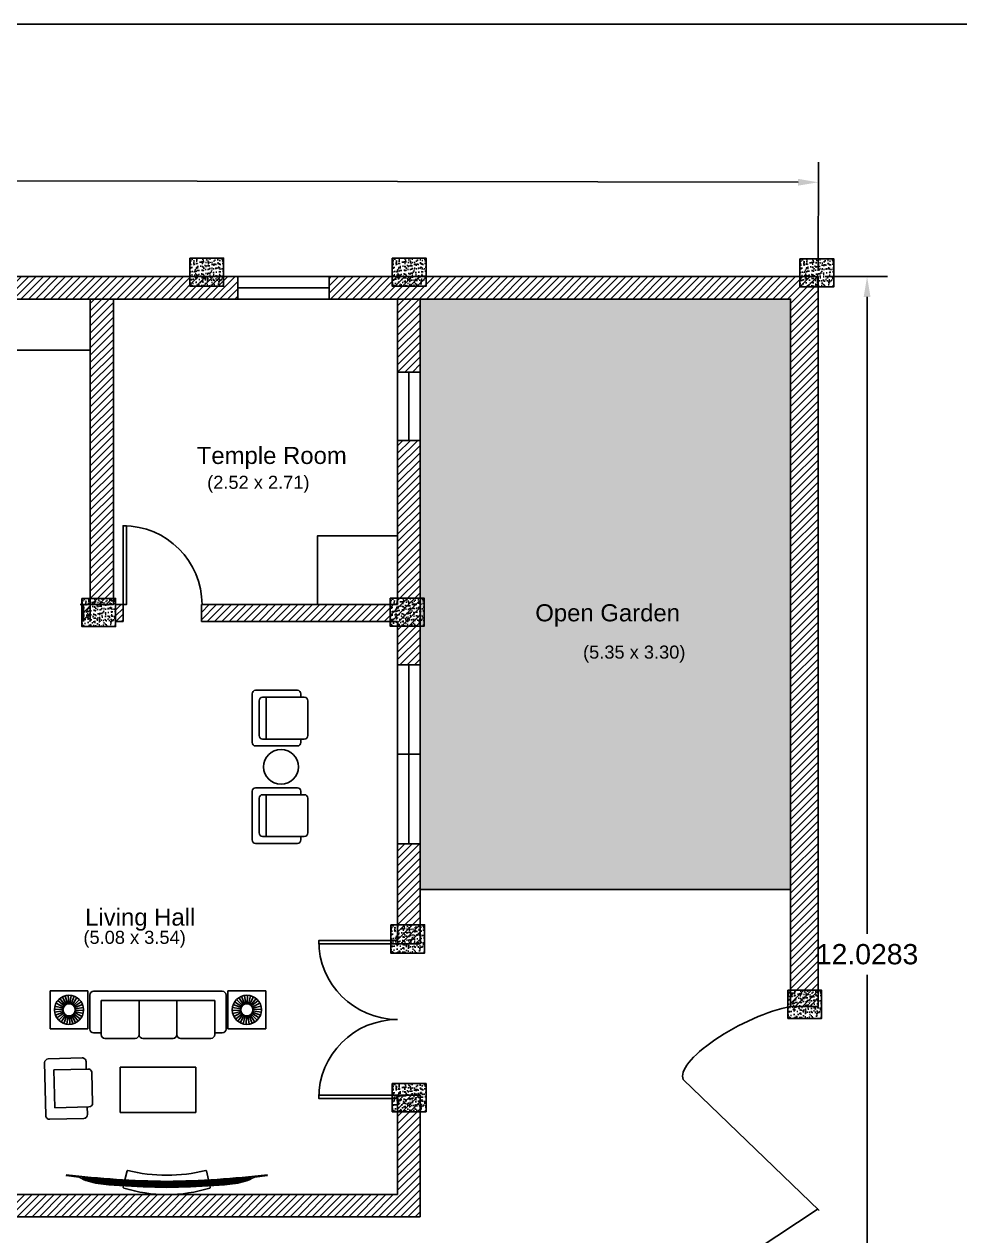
# Model space of a CAD drawing. Header units: inches. Extents: x 36.2 to 74.1, y 18.2 to 51.9.
# Drawn here: x 50.15 to 58.45, y 41.15 to 51.9 of the extents above; entities that cross this region are included whole.
import ezdxf

# ---------------------------------------------------------------- set-up
doc = ezdxf.new("R2010")
doc.units = ezdxf.units.IN
doc.header["$MEASUREMENT"] = 0
doc.layers.add('Doors', color=12, linetype='Continuous')
doc.layers.add('Windows', color=170, linetype='Continuous')
doc.styles.get("Standard").update_dxf_attribs({"font": 'arial.ttf'})
doc.dimstyles.get("Standard").update_dxf_attribs({"dimtxt": 0.18, "dimasz": 0.18, "dimexe": 0.18, "dimexo": 0.0625, "dimgap": 0.09, "dimtad": 0, "dimtih": 1, "dimtoh": 1, "dimdec": 4, "dimzin": 0, "dimdsep": 46, "dimtxsty": 'Standard', "dimcen": 0.09, "dimadec": 0, "dimazin": 0, "dimtfac": 1, "dimtdec": 4, "dimtofl": 0, "dimtmove": 0, "dimatfit": 3, "dimfxl": 1, "dimtolj": 1, "dimtzin": 0, "dimarcsym": 0})
pattern_1 = [(45, (0, 0), (-0.03270368862987783, 0.03270368862987783), [])]

# ---------------------------------------------------------------- blocks, each defined once
blk = doc.blocks.new('*D1')
at = {"color": 0, "lineweight": -2, "transparency": 16777216}
for p, q in [((57.25353048852965, 49.66221806634925), (57.80438803807891, 49.66221806634925)), ((57.62438803807891, 49.48221806634925), (57.62438803807892, 43.8300451003475)), ((57.62438803807892, 37.81394307568272), (57.62438803807892, 43.46611604168447)), ((57.25353048852965, 37.63394307568272), (57.80438803807892, 37.63394307568272))]:
    blk.add_line(p, q, dxfattribs=at)
at = {"color": 0, "transparency": 16777216}
for points in [[(57.59438803807891, 49.48221806634925), (57.65438803807891, 49.48221806634925), (57.62438803807891, 49.66221806634925)], [(57.59438803807892, 37.81394307568272), (57.65438803807892, 37.81394307568272), (57.62438803807892, 37.63394307568272)]]:
    blk.add_solid(points, dxfattribs=at)
at = {"layer": 'Defpoints', "color": 0, "transparency": 16777216}
for p in [(57.19103048852965, 49.66221806634925), (57.19103048852965, 37.63394307568272), (57.62438803807892, 37.63394307568272)]:
    blk.add_point(p, dxfattribs=at)
at = {"color": 0, "transparency": 16777216, "insert": (57.62438803807891, 43.64808057101596), "char_height": 0.18, "attachment_point": 5}
blk.add_mtext('\\A1;12.0283', dxfattribs=at)
blk = doc.blocks.new('armchair 2')
for p, q in [((-778.7080906444462, 444.9790453222085), (-778.7080906444462, -222.4910194238037)), ((55.62200647458667, 500.6010517968243), (-723.0860841698595, 500.6010517968243)), ((-55.62200647458667, 389.3570388476219), (-611.8420712206571, 389.3570388476219)), ((111.2440129492024, -222.4910194238037), (111.2440129492024, 444.9790453222085)), ((778.7919093554665, -222.4910194238037), (778.7919093554665, 444.9790453222085)), ((834.4139158300823, 500.6010517968243), (1613.122006474528, 500.6010517968243)), ((945.6579287792556, 389.3570388476219), (1501.877993525326, 389.3570388476219)), ((1668.744012949115, 444.9790453222085), (1668.744012949115, -222.4910194238037)), ((-667.4640776952438, 333.7350323730061), (-667.4640776952438, -333.7350323730061)), ((0, 278.1070388476219), (-667.4640776952438, 278.1070388476219)), ((0, -333.7350323730061), (0, 333.7350323730061)), ((890.0359223046689, -333.7350323730061), (890.0359223046689, 333.7350323730061)), ((890.0359223046689, 278.1070388476219), (1557.499999999913, 278.1070388476219)), ((1557.499999999913, 333.7350323730061), (1557.499999999913, -333.7350323730061)), ((-723.0860841698595, -278.1130258984049), (-667.4640776952438, -278.1130258984049)), ((0, -278.1130258984049), (55.62200647458667, -278.1130258984049)), ((890.0359223046689, -278.1130258984049), (834.4139158300823, -278.1130258984049)), ((1613.122006474528, -278.1130258984049), (1557.499999999913, -278.1130258984049)), ((-611.8420712206571, -389.3570388476073), (-55.62200647458667, -389.3570388476073)), ((1501.877993525326, -389.3570388476073), (945.6579287792556, -389.3570388476073))]:
    blk.add_line(p, q)
blk.add_circle((445.0179611523345, 39.01483943972562), 278.1249999999877)
for centre, radius, start, end in [((-723.0860841698595, 444.9790453222231), 55.62200647460168, 90, 180), ((-611.842071220628, 333.7350323730207), 55.62200647460168, 90, 180), ((-55.62200647458667, 333.7350323730207), 55.62200647460801, 0, 90), ((55.62200647458667, 444.9790453222231), 55.62200647460801, 0, 90), ((834.4139158300823, 444.9790453222231), 55.62200647460801, 90, 180), ((945.6579287792556, 333.7350323730207), 55.62200647460801, 90, 180), ((1501.877993525297, 333.7350323730207), 55.62200647460168, 0, 90), ((1613.122006474528, 444.9790453222231), 55.62200647460168, 0, 90), ((-723.0860841698595, -222.4910194238182), 55.62200647460168, 180, 270), ((-611.842071220628, -333.7350323730207), 55.62200647459536, 180, 270), ((-55.62200647458667, -333.7350323730207), 55.62200647458904, 270, 0), ((55.62200647458667, -222.4910194238182), 55.62200647458904, 270, 0), ((834.4139158300823, -222.4910194238182), 55.62200647458904, 180, 270), ((945.6579287792556, -333.7350323730207), 55.62200647458904, 180, 270), ((1501.877993525297, -333.7350323730207), 55.62200647459536, 270, 0), ((1613.122006474528, -222.4910194238182), 55.62200647460168, 270, 0)]:
    blk.add_arc(centre, radius, start, end)
blk = doc.blocks.new('*D13')
at = {"color": 0, "lineweight": -2, "transparency": 16777216}
for p, q in [((38.30384283849105, 49.756819219663), (38.30546420015773, 50.7107739845716)), ((57.19113671469625, 49.72471797607718), (57.19275807636293, 50.67867274098577)), ((38.48515800881435, 50.53046831319524), (47.22372335151167, 50.51561606297373)), ((57.01245240498658, 50.49897893232914), (48.27388706228929, 50.51383118255065))]:
    blk.add_line(p, q, dxfattribs=at)
at = {"color": 0, "transparency": 16777216}
for points in [[(38.48520899737433, 50.56046826986466), (38.48510702025438, 50.50046835652583), (38.30515826879787, 50.5307742445551)], [(57.01250339354655, 50.52897888899856), (57.0124014164266, 50.46897897565973), (57.19245214500307, 50.49867300096928)]]:
    blk.add_solid(points, dxfattribs=at)
at = {"layer": 'Defpoints', "color": 0, "transparency": 16777216}
for p in [(57.19245214500307, 50.49867300096928), (38.30373661232443, 49.69431930993505), (57.19103048852963, 49.66221806634923)]:
    blk.add_point(p, dxfattribs=at)
at = {"color": 0, "transparency": 16777216, "insert": (47.74880520690047, 50.51472362276219), "char_height": 0.18, "attachment_point": 5}
blk.add_mtext('\\A1;18.8873', dxfattribs=at)

msp = doc.modelspace()

# ---------------------------------------------------------------- hatches: boundary and pattern name
at = {"transparency": 33554687}
h = msp.add_hatch(dxfattribs=at)
h.set_pattern_fill('AR-CONC', color=0, scale=0.01)
h.set_pattern_definition([(49.99999999999999, (13.63773494172521, -0.08638885836200672), (0.07172601826007535, -0.006275213498259511), [0.0075, -0.0825]), (355, (13.63773494172521, -0.08638885836200672), (-0.0138751333613, 0.07521921337000119), [0.006, -0.066]), (100.45144446, (13.64371210982522, -0.08691179276200955), (0.0578508846727112, 0.06894399909686294), [0.00637401919999999, -0.07011421119999983]), (46.18420000000001, (13.63773494172521, -0.06638885836200359), (0.1067241330671572, -0.01655192807930765), [0.01125, -0.12375]), (96.63563549, (13.64662861622521, -0.06776818906200788), (0.09346619456742283, 0.09741186007745505), [0.0095610342, -0.105171376]), (351.1841639899999, (13.63773494172521, -0.06638885836200359), (0.09346619450547732, 0.09741186002699902), [0.009000000000000001, -0.0990000001]), (21, (13.64773494172521, -0.07138885836200615), (0.05969070521184617, -0.04026188906653388), [0.0075, -0.0825]), (326.0000000000001, (13.64773494172521, -0.07138885836200615), (0.02433153319215817, 0.0725150045046853), [0.006, -0.066]), (71.45144474, (13.65270916712522, -0.07474401576200762), (0.08402223767299712, 0.03225311528063538), [0.006374019000000001, -0.0701142112]), (37.50000000000001, (13.63773494172521, -0.08638885836200672), (0.001215985531729067, 0.03328938538313115), [0, -0.0652, 0, -0.067, 0, -0.06625]), (7.499999999999999, (13.63773494172521, -0.08638885836200672), (0.02630695374421486, 0.03944117118823603), [0, -0.0382, 0, -0.0637, 0, -0.02525]), (327.5, (13.61543494172521, -0.08638885836200672), (0.0533822436172409, -0.002255487173437976), [0, -0.025, 0, -0.078, 0, -0.1035]), (317.5, (13.60543494172521, -0.08638885836200672), (0.05831861693423862, 0.01001049823323177), [0, -0.0325, 0, -0.0518, 0, -0.0735])])
h.paths.add_polyline_path([(51.61482199308375, 49.82582920798722), (51.61482199308375, 49.57582920798722), (51.91482199308375, 49.57582920798722), (51.91482199308375, 49.82582920798722)])
h = msp.add_hatch(dxfattribs=at)
h.set_pattern_fill('AR-CONC', color=0, scale=0.01)
h.set_pattern_definition([(49.99999999999999, (15.4342120771925, -0.08638885836200672), (0.07172601826007535, -0.006275213498259511), [0.0075, -0.0825]), (355, (15.4342120771925, -0.08638885836200672), (-0.0138751333613, 0.07521921337000119), [0.006, -0.066]), (100.45144446, (15.4401892452925, -0.08691179276200955), (0.0578508846727112, 0.06894399909686294), [0.00637401919999999, -0.07011421119999983]), (46.18420000000001, (15.4342120771925, -0.06638885836200359), (0.1067241330671572, -0.01655192807930765), [0.01125, -0.12375]), (96.63563549, (15.4431057516925, -0.06776818906200788), (0.09346619456742283, 0.09741186007745505), [0.0095610342, -0.105171376]), (351.1841639899999, (15.4342120771925, -0.06638885836200359), (0.09346619450547732, 0.09741186002699902), [0.009000000000000001, -0.0990000001]), (21, (15.4442120771925, -0.07138885836200615), (0.05969070521184617, -0.04026188906653388), [0.0075, -0.0825]), (326.0000000000001, (15.4442120771925, -0.07138885836200615), (0.02433153319215817, 0.0725150045046853), [0.006, -0.066]), (71.45144474, (15.4491863025925, -0.07474401576200762), (0.08402223767299712, 0.03225311528063538), [0.006374019000000001, -0.0701142112]), (37.50000000000001, (15.4342120771925, -0.08638885836200672), (0.001215985531729067, 0.03328938538313115), [0, -0.0652, 0, -0.067, 0, -0.06625]), (7.499999999999999, (15.4342120771925, -0.08638885836200672), (0.02630695374421486, 0.03944117118823603), [0, -0.0382, 0, -0.0637, 0, -0.02525]), (327.5, (15.4119120771925, -0.08638885836200672), (0.0533822436172409, -0.002255487173437976), [0, -0.025, 0, -0.078, 0, -0.1035]), (317.5, (15.4019120771925, -0.08638885836200672), (0.05831861693423862, 0.01001049823323177), [0, -0.0325, 0, -0.0518, 0, -0.0735])])
h.paths.add_polyline_path([(53.41129912855104, 49.82582920798722), (53.41129912855104, 49.57582920798722), (53.71129912855103, 49.57582920798722), (53.71129912855103, 49.82582920798722)])
h = msp.add_hatch(dxfattribs=at)
h.set_pattern_fill('AR-CONC', color=0, scale=0.01)
h.set_pattern_definition([(49.99999999999999, (19.05188121309577, -0.09183289471030776), (0.07172601826007535, -0.006275213498259511), [0.0075, -0.0825]), (355, (19.05188121309577, -0.09183289471030776), (-0.0138751333613, 0.07521921337000119), [0.006, -0.066]), (100.45144446, (19.05785838119577, -0.0923558291103106), (0.0578508846727112, 0.06894399909686294), [0.006374019199999994, -0.0701142111999999]), (46.18420000000001, (19.05188121309577, -0.07183289471030463), (0.1067241330671572, -0.01655192807930765), [0.01125, -0.12375]), (96.63563549, (19.06077488759577, -0.07321222541030892), (0.09346619456742283, 0.09741186007745505), [0.0095610342, -0.105171376]), (351.1841639899999, (19.05188121309577, -0.07183289471030463), (0.09346619450547732, 0.09741186002699902), [0.009000000000000001, -0.0990000001]), (21, (19.06188121309577, -0.07683289471030719), (0.05969070521184617, -0.04026188906653388), [0.0075, -0.0825]), (326.0000000000001, (19.06188121309577, -0.07683289471030719), (0.02433153319215817, 0.0725150045046853), [0.006, -0.066]), (71.45144474, (19.06685543849577, -0.08018805211030866), (0.08402223767299712, 0.03225311528063538), [0.006374019000000001, -0.0701142112]), (37.50000000000001, (19.05188121309577, -0.09183289471030776), (0.001215985531729067, 0.03328938538313115), [0, -0.0652, 0, -0.067, 0, -0.06625]), (7.499999999999999, (19.05188121309577, -0.09183289471030776), (0.02630695374421486, 0.03944117118823603), [0, -0.0382, 0, -0.0637, 0, -0.02525]), (327.5, (19.02958121309577, -0.09183289471030776), (0.0533822436172409, -0.002255487173437976), [0, -0.025, 0, -0.078, 0, -0.1035]), (317.5, (19.01958121309577, -0.09183289471030776), (0.05831861693423862, 0.01001049823323177), [0, -0.0325, 0, -0.0518, 0, -0.0735])])
h.paths.add_polyline_path([(57.02896826445431, 49.82038517163892), (57.02896826445431, 49.57038517163892), (57.3289682644543, 49.57038517163892), (57.3289682644543, 49.82038517163892)])
at = {"true_color": 0xafd9aa}
h = msp.add_hatch(dxfattribs=at)
h.set_pattern_fill('ANSI31', color=9, scale=0.37)
h.set_pattern_definition(pattern_1)
h.paths.add_polyline_path([(57.19103048852962, 49.66221806634923), (52.85098827497073, 49.66221806634923), (52.85098827497073, 49.46221806634918), (53.65829816990311, 49.46221806634918), (56.94575392950026, 49.46221806634918), (56.94575392950026, 44.22258631780738), (56.94575392950026, 43.62944386930354), (57.19103048852962, 43.62944386930354)], flags=17)
h.paths.add_polyline_path([(57.19103048852962, 38.08933364180939), (56.94575392950026, 38.08933364180939), (56.94575392950026, 37.79666967225791), (40.78812192753537, 37.79666967225791), (40.78812192753537, 41.31888763523403), (42.50459563246363, 41.31888763523403), (42.50459563246363, 41.51581615379206), (40.78812192753537, 41.51581615379206), (40.78812192753537, 42.89082965322888), (40.78812192780253, 43.64456270647098), (40.78812192753537, 43.87412290951333), (40.58812192753533, 43.87412290951333), (40.58812192753533, 42.68069730867904), (40.58812192753533, 37.79666967225791), (38.47708705135858, 37.79666967225791), (38.47708705135858, 49.46221806634918), (40.58812192753533, 49.46221806634918), (42.51207808031874, 49.46221806634918), (42.51207808031874, 49.66221806634923), (38.27708705135854, 49.66221806634923), (38.27708705135854, 37.5676050139827), (40.78812192753537, 37.5676050139827), (57.19103048852962, 37.5676050139827)])
h.paths.add_polyline_path([(44.42106933739194, 45.15959830586386), (44.2210693373919, 45.15959830586386), (44.2210693373919, 45.04269204946075), (40.78812192753537, 45.04382891205483), (40.78812192753537, 45.19080102632273), (40.58812192753533, 45.19080102632273), (40.58812192753533, 44.57412290951333), (40.78812192753537, 44.57412290951333), (40.78812192753537, 44.87361965644942), (44.2210693373919, 44.87361965644942), (44.2210693373919, 44.51644282745696), (44.42106933739195, 44.51644282745696)], flags=17)
h.paths.add_polyline_path([(40.78812192753537, 49.26221806634913), (40.78812192753537, 49.46221806634918), (40.58812192753533, 49.46221806634918), (40.58812192753533, 45.89080102632273), (40.78812192753537, 45.89080102632273)], flags=17)
h.paths.add_polyline_path([(46.05316468265652, 46.34532779184434), (44.42106933739194, 46.34532779184434), (44.42010352305249, 47.36394348921141), (46.9671654640855, 47.36394348921141), (46.9671654640855, 47.25644326718401), (46.9671654640855, 46.34532779184434), (46.72488356487848, 46.34532779184434), (46.72488356487848, 46.14628781380969), (47.16716546408554, 46.14628781380969), (47.16716546408554, 47.45644326718406), (47.16716546408554, 49.46221806634918), (46.9671654640855, 49.46221806634918), (46.9671654640855, 47.51029637473192), (44.42010352305249, 47.51029637473192), (44.42010352305249, 48.52928637348391), (44.2210693373919, 48.52928637348391), (44.2210693373919, 46.14628781380969), (44.2210693373919, 45.85959830587547), (44.42042712027075, 45.85959829023947), (44.42010352305249, 46.14628781380969), (46.05316468265652, 46.14628781380969)], flags=17)
h.paths.add_polyline_path([(52.03947005248098, 49.66221806634923), (49.15495135300178, 49.66221806634923), (49.15495135300178, 49.46221806634918), (50.73065480057994, 49.46221806634918), (50.73065480057994, 46.60077327740549), (50.67109466947635, 46.60077327740549), (50.67109466947635, 46.75087930088119), (50.93632792979406, 46.75087930088119), (50.93632792979406, 49.46221806634918), (52.03947005248098, 49.46221806634918)], flags=17)
h.paths.add_polyline_path([(47.99324783542183, 49.66221806634923), (46.50710326885083, 49.66221806634923), (46.50710326885083, 49.46221806634918), (47.5319039625748, 49.46221806634918), (47.99324783542183, 49.46221806634918)], flags=17)
h.paths.add_polyline_path([(45.67164455264007, 49.66221806634923), (44.78484202154175, 49.66221806634923), (43.70270385513702, 49.66221806634923), (43.70270385513702, 49.46221806634918), (44.7858078358812, 49.46221806634918), (45.67164455264007, 49.46221806634918)], flags=17)
h.paths.add_polyline_path([(53.65829816990311, 48.20815147173803), (53.4582981699031, 48.20815147173803), (53.45829816990314, 46.75087930088119), (51.71894513315991, 46.75087930088119), (51.71894513315991, 46.60077327740549), (53.45829816990314, 46.60077327740549), (53.45829816990315, 46.21807010964807), (53.65829816990311, 46.21807010964807)], flags=17)
h.paths.add_polyline_path([(53.65829816990311, 44.27062006720342), (53.65829816990311, 44.62758053439387), (53.45829816990319, 44.62758053439387), (53.45829816990322, 43.74171787508095), (53.65829816990311, 43.74171787508095)], flags=16)
h.paths.add_polyline_path([(53.6582981699031, 42.39828011063702), (53.45829816990324, 42.39828011063702), (53.45829816990324, 42.36999899285898), (53.45829816990329, 41.51581615379195), (49.91368457504029, 41.51581615379195), (49.91368457504029, 43.28164258412477), (49.91368457504029, 43.48164258412481), (47.90064938063469, 43.48164258412481), (47.90064938063469, 43.28164258412477), (49.71368457504025, 43.28164258412477), (49.71368457504025, 43.113369785382), (49.72917110749929, 43.113369785382), (49.72917110749929, 41.66796009052664), (49.71368457504025, 41.66796009052664), (49.71368457504025, 41.51581615379195), (49.17272550235704, 41.51581615379195), (49.17272550235704, 41.31888763523403), (53.65829816990311, 41.31888763523403)], flags=17)
h.paths.add_polyline_path([(48.28471528214369, 41.51581615379195), (47.02533339938475, 41.51581615379195), (47.02533339938475, 41.97541082830685), (47.02533339938475, 43.28164258412477), (47.22893049841272, 43.28164258412477), (47.22893049841272, 43.48164258412481), (46.31946937748087, 43.48164258412481), (46.31946937748087, 43.28164258412488), (46.784944991418, 43.28164258412488), (46.78494499141755, 41.51581615379206), (46.49528448764977, 41.51581615379206), (46.41541967112046, 41.51581615379206), (46.41541967112046, 41.31888763523403), (48.28471528214369, 41.31888763523403)], flags=17)
edge = h.paths.add_edge_path(flags=17)
edge.add_line((45.77705140774715, 41.51581615379206), (44.42106933739171, 41.51581615379206))
edge.add_line((44.42106933739171, 41.51581615379206), (44.42106933739196, 42.48648409710674))
edge.add_arc((44.43430809197882, 42.49665964867577), 0.01669749899670576, 189.8162380724889, 217.5465457849736, ccw=False)
edge.add_line((44.41785505070904, 42.49381291269924), (44.41785505070904, 42.62703212785364))
edge.add_line((44.41785505070904, 42.62703212785364), (44.41785505070904, 42.75770457570115))
edge.add_line((44.41785505070904, 42.75770457570115), (44.42106933739203, 42.75790530237202))
edge.add_line((44.42106933739203, 42.75790530237202), (44.42106933739217, 43.28164258412488))
edge.add_line((44.42106933739217, 43.28164258412488), (45.6477504952589, 43.28164258412488))
edge.add_line((45.6477504952589, 43.28164258412488), (45.6477504952589, 43.48164258412481))
edge.add_line((45.6477504952589, 43.48164258412481), (44.42106933739194, 43.48164258412481))
edge.add_line((44.42106933739194, 43.48164258412481), (44.42106933739195, 43.84472394523499))
edge.add_line((44.42106933739195, 43.84472394523499), (44.2210693373919, 43.84472394523499))
edge.add_line((44.2210693373919, 43.84472394523499), (44.2210693373919, 43.77399299500331))
edge.add_line((44.2210693373919, 43.77399299500331), (44.22106933739167, 41.51581615379206))
edge.add_line((44.22106933739167, 41.51581615379206), (43.624360987592, 41.51581615379206))
edge.add_line((43.624360987592, 41.51581615379206), (43.624360987592, 41.31888763523403))
edge.add_line((43.624360987592, 41.31888763523403), (45.77705140774715, 41.31888763523403))
edge.add_line((45.77705140774715, 41.31888763523403), (45.77705140774715, 41.51581615379206))
h = msp.add_hatch(dxfattribs=at)
h.set_pattern_fill('ANSI31', color=9, scale=0.37)
h.set_pattern_definition(pattern_1)
h.paths.add_polyline_path([(53.45829816990308, 48.81468653336648), (53.65829816990311, 48.81468653336648), (53.65829816990311, 49.46221806634918), (53.45829816990306, 49.46221806634918)])
h = msp.add_hatch(color=9, dxfattribs=at)
h.dxf.hatch_style = 1
h.paths.add_polyline_path([(56.94575392950026, 49.46221806634918), (53.65829816990311, 49.46221806634918), (53.65829816990311, 44.22258631780738), (56.94575392950026, 44.22258631780738)])
at = {"transparency": 33554687}
h = msp.add_hatch(dxfattribs=at)
h.set_pattern_fill('AR-CONC', color=0, scale=0.01)
h.set_pattern_definition([(49.99999999999999, (12.67944209289082, -3.105731048406881), (0.07172601826007535, -0.006275213498259511), [0.0075, -0.0825]), (355, (12.67944209289082, -3.105731048406881), (-0.0138751333613, 0.07521921337000119), [0.006, -0.066]), (100.45144446, (12.68541926099083, -3.106253982806884), (0.0578508846727112, 0.06894399909686294), [0.006374019199999989, -0.07011421119999982]), (46.18420000000001, (12.67944209289082, -3.085731048406878), (0.1067241330671572, -0.01655192807930765), [0.01125, -0.12375]), (96.63563549, (12.68833576739083, -3.087110379106882), (0.09346619456742283, 0.09741186007745505), [0.0095610342, -0.105171376]), (351.1841639899999, (12.67944209289082, -3.085731048406878), (0.09346619450547732, 0.09741186002699902), [0.009000000000000001, -0.0990000001]), (21, (12.68944209289082, -3.09073104840688), (0.05969070521184617, -0.04026188906653388), [0.0075, -0.0825]), (326.0000000000001, (12.68944209289082, -3.09073104840688), (0.02433153319215817, 0.0725150045046853), [0.006, -0.066]), (71.45144474, (12.69441631829083, -3.094086205806882), (0.08402223767299712, 0.03225311528063538), [0.006374019000000001, -0.0701142112]), (37.50000000000001, (12.67944209289082, -3.105731048406881), (0.001215985531729067, 0.03328938538313115), [0, -0.0652, 0, -0.067, 0, -0.06625]), (7.499999999999999, (12.67944209289082, -3.105731048406881), (0.02630695374421486, 0.03944117118823603), [0, -0.0382, 0, -0.0637, 0, -0.02525]), (327.5, (12.65714209289082, -3.105731048406881), (0.0533822436172409, -0.002255487173437976), [0, -0.025, 0, -0.078, 0, -0.1035]), (317.5, (12.64714209289082, -3.105731048406881), (0.05831861693423862, 0.01001049823323177), [0, -0.0325, 0, -0.0518, 0, -0.0735])])
h.paths.add_polyline_path([(50.65652914424936, 46.80648701794235), (50.65652914424936, 46.55648701794235), (50.95652914424936, 46.55648701794235), (50.95652914424936, 46.80648701794235)])
h = msp.add_hatch(dxfattribs=at)
h.set_pattern_fill('AR-CONC', color=0, scale=0.01)
h.set_pattern_definition([(49.99999999999999, (15.41618253584413, -3.102446250103924), (0.07172601826007535, -0.006275213498259511), [0.0075, -0.0825]), (355, (15.41618253584413, -3.102446250103924), (-0.0138751333613, 0.07521921337000119), [0.006, -0.066]), (100.45144446, (15.42215970394413, -3.102969184503927), (0.0578508846727112, 0.06894399909686294), [0.00637401919999999, -0.07011421119999983]), (46.18420000000001, (15.41618253584413, -3.082446250103921), (0.1067241330671572, -0.01655192807930765), [0.01125, -0.12375]), (96.63563549, (15.42507621034413, -3.083825580803925), (0.09346619456742283, 0.09741186007745505), [0.0095610342, -0.105171376]), (351.1841639899999, (15.41618253584413, -3.082446250103921), (0.09346619450547732, 0.09741186002699902), [0.009000000000000001, -0.0990000001]), (21, (15.42618253584413, -3.087446250103923), (0.05969070521184617, -0.04026188906653388), [0.0075, -0.0825]), (326.0000000000001, (15.42618253584413, -3.087446250103923), (0.02433153319215817, 0.0725150045046853), [0.006, -0.066]), (71.45144474, (15.43115676124413, -3.090801407503925), (0.08402223767299712, 0.03225311528063538), [0.006374019000000001, -0.0701142112]), (37.50000000000001, (15.41618253584413, -3.102446250103924), (0.001215985531729067, 0.03328938538313115), [0, -0.0652, 0, -0.067, 0, -0.06625]), (7.499999999999999, (15.41618253584413, -3.102446250103924), (0.02630695374421486, 0.03944117118823603), [0, -0.0382, 0, -0.0637, 0, -0.02525]), (327.5, (15.39388253584413, -3.102446250103924), (0.0533822436172409, -0.002255487173437976), [0, -0.025, 0, -0.078, 0, -0.1035]), (317.5, (15.38388253584413, -3.102446250103924), (0.05831861693423862, 0.01001049823323177), [0, -0.0325, 0, -0.0518, 0, -0.0735])])
h.paths.add_polyline_path([(53.39326958720267, 46.8097718162453), (53.39326958720267, 46.5597718162453), (53.69326958720266, 46.5597718162453), (53.69326958720266, 46.8097718162453)])
at = {"true_color": 0xafd9aa}
h = msp.add_hatch(dxfattribs=at)
h.set_pattern_fill('ANSI31', color=9, scale=0.29)
h.set_pattern_definition([(45, (0, 0), (-0.02563262081801235, 0.02563262081801235), [])])
h.paths.add_polyline_path([(51.02298030256206, 46.75087930088119), (50.95652914424936, 46.75087930088119), (50.95652914424936, 46.60077327740549), (51.02298030256206, 46.6007732774055)])
at = {"transparency": 33554687}
h = msp.add_hatch(dxfattribs=at)
h.set_pattern_fill('AR-CONC', color=0, scale=0.01)
h.set_pattern_definition([(49.99999999999999, (15.42120126321417, -6.002547964696817), (0.07172601826007535, -0.006275213498259511), [0.0075, -0.0825]), (355, (15.42120126321417, -6.002547964696817), (-0.0138751333613, 0.07521921337000119), [0.006, -0.066]), (100.45144446, (15.42717843131418, -6.003070899096819), (0.0578508846727112, 0.06894399909686294), [0.00637401919999999, -0.07011421119999983]), (46.18420000000001, (15.42120126321417, -5.982547964696813), (0.1067241330671572, -0.01655192807930765), [0.01125, -0.12375]), (96.63563549, (15.43009493771417, -5.983927295396818), (0.09346619456742283, 0.09741186007745505), [0.0095610342, -0.105171376]), (351.1841639899999, (15.42120126321417, -5.982547964696813), (0.09346619450547732, 0.09741186002699902), [0.009000000000000001, -0.0990000001]), (21, (15.43120126321417, -5.987547964696816), (0.05969070521184617, -0.04026188906653388), [0.0075, -0.0825]), (326.0000000000001, (15.43120126321417, -5.987547964696816), (0.02433153319215817, 0.0725150045046853), [0.006, -0.066]), (71.45144474, (15.43617548861418, -5.990903122096817), (0.08402223767299712, 0.03225311528063538), [0.006374019000000001, -0.0701142112]), (37.50000000000001, (15.42120126321417, -6.002547964696817), (0.001215985531729067, 0.03328938538313115), [0, -0.0652, 0, -0.067, 0, -0.06625]), (7.499999999999999, (15.42120126321417, -6.002547964696817), (0.02630695374421486, 0.03944117118823603), [0, -0.0382, 0, -0.0637, 0, -0.02525]), (327.5, (15.39890126321417, -6.002547964696817), (0.0533822436172409, -0.002255487173437976), [0, -0.025, 0, -0.078, 0, -0.1035]), (317.5, (15.38890126321417, -6.002547964696817), (0.05831861693423862, 0.01001049823323177), [0, -0.0325, 0, -0.0518, 0, -0.0735])])
h.paths.add_polyline_path([(53.39828831457271, 43.90967010165241), (53.39828831457271, 43.65967010165241), (53.69828831457271, 43.65967010165241), (53.69828831457271, 43.90967010165241)])
at = {"true_color": 0xafd9aa}
h = msp.add_hatch(dxfattribs=at)
h.set_pattern_fill('ANSI31', color=9, scale=0.37)
h.set_pattern_definition(pattern_1)
h.paths.add_polyline_path([(57.19103048852962, 43.62944386930354), (56.94575392950026, 43.62944386930354), (56.94575392950026, 43.18539416767337), (57.19103048852962, 43.18539416767337)])
at = {"transparency": 33554687}
h = msp.add_hatch(dxfattribs=at)
h.set_pattern_fill('AR-CONC', color=0, scale=0.01)
h.set_pattern_definition([(49.99999999999999, (18.9442153070576, -6.582387605424003), (0.07172601826007535, -0.006275213498259511), [0.0075, -0.0825]), (355, (18.9442153070576, -6.582387605424003), (-0.0138751333613, 0.07521921337000119), [0.006, -0.066]), (100.45144446, (18.95019247515761, -6.582910539824006), (0.0578508846727112, 0.06894399909686294), [0.006374019199999994, -0.0701142111999999]), (46.18420000000001, (18.9442153070576, -6.562387605424), (0.1067241330671572, -0.01655192807930765), [0.01125, -0.12375]), (96.63563549, (18.95310898155761, -6.563766936124004), (0.09346619456742283, 0.09741186007745505), [0.0095610342, -0.105171376]), (351.1841639899999, (18.9442153070576, -6.562387605424), (0.09346619450547732, 0.09741186002699902), [0.009000000000000001, -0.0990000001]), (21, (18.9542153070576, -6.567387605424003), (0.05969070521184617, -0.04026188906653388), [0.0075, -0.0825]), (326.0000000000001, (18.9542153070576, -6.567387605424003), (0.02433153319215817, 0.0725150045046853), [0.006, -0.066]), (71.45144474, (18.95918953245761, -6.570742762824004), (0.08402223767299712, 0.03225311528063538), [0.006374019000000001, -0.0701142112]), (37.50000000000001, (18.9442153070576, -6.582387605424003), (0.001215985531729067, 0.03328938538313115), [0, -0.0652, 0, -0.067, 0, -0.06625]), (7.499999999999999, (18.9442153070576, -6.582387605424003), (0.02630695374421486, 0.03944117118823603), [0, -0.0382, 0, -0.0637, 0, -0.02525]), (327.5, (18.9219153070576, -6.582387605424003), (0.0533822436172409, -0.002255487173437976), [0, -0.025, 0, -0.078, 0, -0.1035]), (317.5, (18.9119153070576, -6.582387605424003), (0.05831861693423862, 0.01001049823323177), [0, -0.0325, 0, -0.0518, 0, -0.0735])])
h.paths.add_polyline_path([(56.92130235841614, 43.32983046092522), (56.92130235841614, 43.07983046092522), (57.22130235841614, 43.07983046092522), (57.22130235841614, 43.32983046092522)])
h = msp.add_hatch(dxfattribs=at)
h.set_pattern_fill('AR-CONC', color=0, scale=0.01)
h.set_pattern_definition([(49.99999999999999, (15.43353028781159, -7.410539621346572), (0.07172601826007535, -0.006275213498259511), [0.0075, -0.0825]), (355, (15.43353028781159, -7.410539621346572), (-0.0138751333613, 0.07521921337000119), [0.006, -0.066]), (100.45144446, (15.4395074559116, -7.411062555746575), (0.0578508846727112, 0.06894399909686294), [0.00637401919999999, -0.07011421119999983]), (46.18420000000001, (15.43353028781159, -7.390539621346569), (0.1067241330671572, -0.01655192807930765), [0.01125, -0.12375]), (96.63563549, (15.44242396231159, -7.391918952046574), (0.09346619456742283, 0.09741186007745505), [0.0095610342, -0.105171376]), (351.1841639899999, (15.43353028781159, -7.390539621346569), (0.09346619450547732, 0.09741186002699902), [0.009000000000000001, -0.0990000001]), (21, (15.44353028781159, -7.395539621346572), (0.05969070521184617, -0.04026188906653388), [0.0075, -0.0825]), (326.0000000000001, (15.44353028781159, -7.395539621346572), (0.02433153319215817, 0.0725150045046853), [0.006, -0.066]), (71.45144474, (15.4485045132116, -7.398894778746573), (0.08402223767299712, 0.03225311528063538), [0.006374019000000001, -0.0701142112]), (37.50000000000001, (15.43353028781159, -7.410539621346572), (0.001215985531729067, 0.03328938538313115), [0, -0.0652, 0, -0.067, 0, -0.06625]), (7.499999999999999, (15.43353028781159, -7.410539621346572), (0.02630695374421486, 0.03944117118823603), [0, -0.0382, 0, -0.0637, 0, -0.02525]), (327.5, (15.41123028781159, -7.410539621346572), (0.0533822436172409, -0.002255487173437976), [0, -0.025, 0, -0.078, 0, -0.1035]), (317.5, (15.40123028781159, -7.410539621346572), (0.05831861693423862, 0.01001049823323177), [0, -0.0325, 0, -0.0518, 0, -0.0735])])
h.paths.add_polyline_path([(53.41061733917013, 42.50167844500265), (53.41061733917013, 42.25167844500265), (53.71061733917013, 42.25167844500265), (53.71061733917013, 42.50167844500265)])
h = msp.add_hatch()
h.set_pattern_fill('GRATE', color=256, scale=0.005743644178100239, angle=-180)
h.set_pattern_definition([(180, (60.207519287093, 42.39558285945633), (-1.674955880972394e-18, -0.004559017566367064), []), (270, (60.207519287093, 42.39558285945633), (0.01823607026546826, -7.816460777871176e-18), [])])
edge = h.paths.add_edge_path()
edge.add_arc((51.52760027918576, 50.06086351374181), 8.440509299881102, -95.89493096026177, -90.79882566442262, ccw=False)
edge.add_arc((50.8778256930063, 42.11402637663508), 0.4987677186254258, -115.8031595480575, -98.64090273874592)
edge.add_arc((51.34598436689156, 46.77472836749949), 5.182344266345786, -96.01547082984902, -93.91931801119493)
edge.add_arc((51.48463138318117, 48.79842088739692), 7.210780711052594, -93.91931801119419, -90.59361355866908)
edge.add_arc((51.33521930924974, 48.79842088739757), 7.210780711053249, -89.40638644133047, -86.08068198880598)
edge.add_arc((51.47386632553938, 46.77472836749953), 5.182344266345823, -86.08068198880513, -83.98452917015497)
edge.add_arc((51.9420249994246, 42.11402637663532), 0.4987677186256574, -81.35909726129472, -64.17116857510501)
edge.add_arc((51.28551855176612, 50.1611362432533), 8.540867699877676, -89.16539670244362, -84.12782466635952, ccw=False)

# ---------------------------------------------------------------- linework, layer by layer
for p, q in [((50.32780627765798, 49.46221806634918), (50.52780627765799, 49.46221806634918)), ((50.73065480057994, 49.46221806634918), (50.73065480057994, 46.60077327740549)), ((53.45829816990306, 49.46221806634918), (53.45829816990314, 46.75087930088119)), ((47.16716546408554, 49.00910340500292), (50.32780627765799, 49.00910340500292)), ((50.32780627765799, 49.00910340500292), (50.73065480057994, 49.00910340500292)), ((50.67109466947635, 46.75087930088119), (50.67109466947635, 46.60077327740549)), ((51.02298030256206, 46.75087930088119), (50.95652914424936, 46.75087930088119)), ((50.95652914424936, 46.75087930088119), (50.95652914424936, 46.60077327740549)), ((51.02298030256206, 46.6007732774055), (51.02298030256206, 46.75087930088119)), ((51.71894513315991, 46.75087930088119), (51.71894513315991, 46.60077327740549)), ((50.95652914424936, 46.60077327740549), (51.02298030256206, 46.6007732774055)), ((51.71894513315991, 46.60077327740549), (53.45829816990314, 46.60077327740549)), ((53.45829816990314, 46.6007732774055), (53.45829816990322, 43.74171787508095)), ((53.45829816990306, 44.62758053439387), (53.45829816990329, 46.21807010964807)), ((53.65829816990311, 46.21807010964795), (53.65829816990311, 44.62758053439387)), ((53.65829816990311, 44.82111035048393), (53.65829816990311, 43.74171787508095)), ((53.65829816990311, 44.27062006720342), (53.65829816990311, 43.74171787508095)), ((53.45829816990324, 43.74171787508095), (53.65829816990311, 43.74171787508095)), ((50.37491225369376, 42.98761034869499), (50.37491225369376, 43.32333432019004)), ((50.37491225369376, 43.32333432019004), (50.71063622518883, 43.32333432019004)), ((50.50050802909145, 43.1896988367275), (50.44213476161129, 43.23696857669836)), ((50.50854773715632, 43.19773854479237), (50.46127799718549, 43.25611181227254)), ((50.51808330760803, 43.20393101664919), (50.48398300960861, 43.27085661974375)), ((50.5286979902611, 43.20800561156301), (50.50925748088704, 43.28055858027206)), ((50.53992787254867, 43.20978425018404), (50.53599679534555, 43.28479367162723)), ((50.55128215472785, 43.20918919746967), (50.56303231663281, 43.2833767999948)), ((50.56226460018348, 43.20624646007892), (50.58918246273778, 43.27636988946403)), ((50.57239522334957, 43.20108464975657), (50.61330434679332, 43.26407917564797)), ((50.58123126738158, 43.19392936238281), (50.63434372671657, 43.24704182171777)), ((50.58838655475532, 43.18509331835077), (50.65138108064674, 43.22600244179451)), ((50.71063622518883, 43.32333432019004), (50.71063622518883, 42.98761034869499)), ((50.72734836638715, 42.98435998639337), (50.72734836638715, 43.28607624853024)), ((50.76092076353666, 43.31964864567974), (51.9025212448322, 43.31964864567974)), ((50.82810716793592, 42.9355781206844), (50.82810716793592, 43.23784532723822)), ((51.83533484043295, 43.23784532723822), (50.82810716793592, 43.23784532723822)), ((51.16384973261879, 43.23784532723822), (51.16384973261879, 42.9355781206844)), ((51.16384971106721, 43.23784532723822), (51.16384971106721, 42.9355781206844)), ((51.49959227575008, 42.9355781206844), (51.49959227575008, 43.23784532723822)), ((51.83533484043295, 42.9355781206844), (51.83533484043295, 43.23784532723822)), ((51.93609364198171, 42.98435998639337), (51.93609364198171, 43.28607624853024)), ((52.2885297546751, 43.32333432019004), (51.95280578318003, 43.32333432019004)), ((51.95280578318003, 43.32333432019004), (51.95280578318003, 42.98761034869499)), ((52.07505545361354, 43.18509331835077), (52.01206092772212, 43.22600244179451)), ((52.0822107409873, 43.19392936238281), (52.0290982816523, 43.24704182171777)), ((52.09104678501932, 43.20108464975657), (52.05013766157556, 43.26407917564797)), ((52.10117740818539, 43.20624646007892), (52.0742595456311, 43.27636988946403)), ((52.11215985364102, 43.20918919746967), (52.10040969173605, 43.2833767999948)), ((52.12351413582019, 43.20978425018404), (52.12744521302334, 43.28479367162723)), ((52.13474401810776, 43.20800561156301), (52.15418452748182, 43.28055858027206)), ((52.14535870076084, 43.20393101664919), (52.17945899876026, 43.27085661974375)), ((52.15489427121257, 43.19773854479237), (52.20216401118338, 43.25611181227254)), ((52.16293397927743, 43.1896988367275), (52.22130724675758, 43.23696857669836)), ((52.2885297546751, 42.98761034869499), (52.2885297546751, 43.32333432019004)), ((50.48846232369977, 43.15831870133514), (50.41345290225659, 43.16224977853828)), ((50.48905737641415, 43.14696441915597), (50.414869773889, 43.13521425725101)), ((50.49024096232081, 43.16954858362271), (50.41768799361176, 43.18898909299679)), ((50.4920001138049, 43.13598197370033), (50.42187668441979, 43.10906411114605)), ((50.49431555723463, 43.18016326627578), (50.42738995414009, 43.21426356427524)), ((50.49716192412725, 43.12585135053426), (50.43416739823585, 43.0849422270905)), ((50.50431721150099, 43.11701530650222), (50.45120475216601, 43.06390284716725)), ((50.57700074172626, 43.11320612409266), (50.6242704816971, 43.05483285661252)), ((50.58504044979114, 43.12124583215756), (50.64341371727129, 43.0739760921867)), ((50.59123292164795, 43.13078140260927), (50.65815852474251, 43.09668110460982)), ((50.59354836507768, 43.1749626951847), (50.6636717944628, 43.20188055773898)), ((50.59530751656178, 43.14139608526233), (50.66786048527082, 43.12195557588825)), ((50.59649110246843, 43.16398024972906), (50.67067870499357, 43.17573041163403)), ((50.5970861551828, 43.15262596754989), (50.67209557662599, 43.14869489034675)), ((52.06635585318606, 43.15262596754989), (51.99134643174288, 43.14869489034675)), ((52.06695090590043, 43.16398024972906), (51.99276330337529, 43.17573041163403)), ((52.06813449180708, 43.14139608526233), (51.99558152309805, 43.12195557588825)), ((52.06989364329119, 43.1749626951847), (51.99977021390607, 43.20188055773898)), ((52.07220908672092, 43.13078140260927), (52.00528348362636, 43.09668110460982)), ((52.07840155857772, 43.12124583215756), (52.02002829109757, 43.0739760921867)), ((52.0864412666426, 43.11320612409266), (52.03917152667176, 43.05483285661252)), ((52.15912479686787, 43.11701530650222), (52.21223725620285, 43.06390284716725)), ((52.16628008424161, 43.12585135053426), (52.22927461013301, 43.0849422270905)), ((52.16912645113425, 43.18016326627578), (52.2360520542288, 43.21426356427524)), ((52.17144189456397, 43.13598197370033), (52.24156532394907, 43.10906411114605)), ((52.17320104604805, 43.16954858362271), (52.24575401475711, 43.18898909299679)), ((52.17438463195472, 43.14696441915597), (52.24857223447986, 43.13521425725101)), ((52.17497968466909, 43.15831870133514), (52.24998910611228, 43.16224977853828)), ((50.51315325553303, 43.10986001912848), (50.47224413208928, 43.04686549323707)), ((50.5232838786991, 43.10469820880613), (50.49636601614481, 43.03457477942102)), ((50.53426632415475, 43.10175547141537), (50.52251616224979, 43.02756786889023)), ((50.54562060633392, 43.101160418701), (50.54955168353706, 43.02615099725782)), ((50.55685048862148, 43.10293905732204), (50.57629099799556, 43.03038608861298)), ((50.56746517127455, 43.10701365223586), (50.60156546927399, 43.0400880491413)), ((52.09597683709432, 43.10701365223586), (52.06187653909488, 43.0400880491413)), ((52.10659151974739, 43.10293905732204), (52.08715101037331, 43.03038608861298)), ((52.11782140203494, 43.101160418701), (52.1138903248318, 43.02615099725782)), ((52.12917568421412, 43.10175547141537), (52.14092584611908, 43.02756786889023)), ((52.14015812966976, 43.10469820880613), (52.16707599222406, 43.03457477942102)), ((52.15028875283584, 43.10986001912848), (52.19119787627959, 43.04686549323707)), ((50.71063622518883, 42.98761034869499), (50.37491225369376, 42.98761034869499)), ((50.76092076353666, 42.95078758924387), (50.82810716793592, 42.95078758924387)), ((51.13027731391771, 42.90200572353489), (50.86167956508542, 42.90200572353489)), ((51.19742212976829, 42.90200572353489), (51.46601987860058, 42.90200572353489)), ((51.53316469445116, 42.90200572353489), (51.80176244328344, 42.90200572353489)), ((51.9025212448322, 42.95078758924387), (51.83533484043295, 42.95078758924387)), ((51.95280578318003, 42.98761034869499), (52.2885297546751, 42.98761034869499)), ((52.1011081745038, 42.98651019354875), (52.10000801935757, 42.98761034869499)), ((52.1011081745038, 42.98651019354876), (52.10220832965003, 42.98761034869499)), ((50.32502118414008, 42.68685201025417), (50.33734580337867, 42.21689823818643)), ((50.65931446451533, 42.72920284958914), (50.35770190303791, 42.72129300781594)), ((50.69375546207709, 42.69652213069131), (50.69551683159806, 42.62935881843298)), ((50.71072107205885, 42.62975757383691), (50.4085577555255, 42.62183328841677)), ((50.41735963628715, 42.28620611932153), (50.4085577555255, 42.62183328841677)), ((50.74516207018561, 42.59707683339491), (50.75220367171832, 42.32857140230344)), ((50.99599703268937, 42.6475208974238), (50.99599703268937, 42.24465213162972)), ((51.66744497567949, 42.6475208974238), (50.99599703268937, 42.6475208974238)), ((51.66744497567949, 42.24465213162972), (51.66744497567949, 42.6475208974238)), ((53.45829816990326, 42.39828011063702), (53.65829816990311, 42.39828011063702)), ((53.45829816990326, 42.39828011063702), (53.45829816990329, 41.51581615379195)), ((53.6582981699031, 42.39828011063701), (53.65829816990311, 41.31888763523403)), ((50.71952295282049, 42.29413040474168), (50.41735963628715, 42.28620611932153)), ((50.70608008131566, 42.22656835862355), (50.70431871179468, 42.2937316708819)), ((50.67339936241783, 42.19212736106181), (50.37178680094041, 42.18421751928858)), ((50.99599703268937, 42.24465213162972), (51.66744497567949, 42.24465213162972)), ((51.03890607664333, 41.64601985443606), (51.05812234143705, 41.72635556022624)), ((51.78091248068518, 41.64615419876161), (51.7617283509939, 41.72635556022624)), ((49.91368457504029, 41.51581615379195), (53.45829816990351, 41.51581615379195)), ((51.02378329345599, 41.58279739815177), (51.02653299445728, 41.59429282522993)), ((51.79606739897495, 41.58279739815177), (51.79331769797367, 41.59429282522993))]:
    msp.add_line(p, q)
for points in [[(36.19055268051125, 51.90118125990648), (74.11550327209079, 51.90118125990648), (74.11550327209079, 18.22985257337496), (36.19055268051125, 18.22985257337496)], [(51.61482199308375, 49.82582920798722), (51.91482199308375, 49.82582920798722), (51.91482199308375, 49.57582920798722), (51.61482199308375, 49.57582920798722)], [(53.41129912855104, 49.82582920798722), (53.71129912855103, 49.82582920798722), (53.71129912855103, 49.57582920798722), (53.41129912855104, 49.57582920798722)], [(57.02896826445431, 49.82038517163892), (57.3289682644543, 49.82038517163892), (57.3289682644543, 49.57038517163892), (57.02896826445431, 49.57038517163892)], [(56.94575392950026, 49.46221806634918), (53.65829816990311, 49.46221806634918), (53.65829816990311, 44.22258631780738), (56.94575392950026, 44.22258631780738)], [(53.45829816990314, 46.75087930088119), (52.74871348409943, 46.75087930088119), (52.74871348409943, 47.36185983817541), (53.45829816990314, 47.36185983817541)], [(50.65652914424936, 46.80648701794235), (50.95652914424936, 46.80648701794235), (50.95652914424936, 46.55648701794235), (50.65652914424936, 46.55648701794235)], [(53.39326958720267, 46.8097718162453), (53.69326958720266, 46.8097718162453), (53.69326958720266, 46.5597718162453), (53.39326958720267, 46.5597718162453)], [(53.39828831457271, 43.90967010165241), (53.69828831457271, 43.90967010165241), (53.69828831457271, 43.65967010165241), (53.39828831457271, 43.65967010165241)], [(56.92130235841614, 43.32983046092522), (57.22130235841614, 43.32983046092522), (57.22130235841614, 43.07983046092522), (56.92130235841614, 43.07983046092522)], [(53.41061733917013, 42.50167844500265), (53.71061733917013, 42.50167844500265), (53.71061733917013, 42.25167844500265), (53.41061733917013, 42.25167844500265)]]:
    msp.add_lwpolyline(points, close=True)
for points in [[(57.19103048852962, 38.08933364180939), (57.19103048852962, 37.5676050139827), (38.27708705135854, 37.5676050139827), (38.27708705135854, 49.66221806634923), (57.19103048852962, 49.66221806634923), (57.19103048852962, 43.62944386930354)], [(47.5319039625748, 49.46221806634918), (50.32780627765798, 49.46221806634918)], [(50.52780627765799, 49.46221806634918), (56.94575392950026, 49.46221806634918), (56.94575392950026, 43.62944386930354)], [(53.65829816990311, 46.75087930088119), (53.65829816990311, 49.46221806634918), (50.93632792979406, 49.46221806634918), (50.93632792979406, 46.75087930088119), (50.67109466947635, 46.75087930088119)], [(51.71894513315991, 46.75087930088119), (53.45829816990314, 46.75087930088119)], [(57.19103048852962, 43.62944386930354), (57.19103048852962, 43.18539416767337), (56.94575392950026, 43.18539416767337), (56.94575392950026, 43.62944386930354)], [(56.94575392950026, 43.18539416767337), (56.94575392950026, 43.18539416767337), (57.19103048852962, 43.18539416767337)], [(53.65829816990311, 41.31888763523403), (40.78812192753537, 41.31888763523403)]]:
    msp.add_lwpolyline(points)
for points in [[(50.32502118414008, 42.68685201025417, -0.3241736345791572), (50.35770190303791, 42.72129300781594, -0.05560562406936839)], [(51.40992534621547, 41.5801292420078, -0.01451497619300714), (50.99122267933974, 41.59662506129723, -0.009155133906096773), (50.80188327629231, 41.61308485909385, -0.08953680392656947), (50.63152375806123, 41.67125667182772), (50.51614517587914, 41.68408445017737), (50.51614517587914, 41.68408445017737)], [(51.40992534621547, 41.63266071488447), (51.40992534621547, 41.63266071488447, -0.02655035335912093), (50.51730822032243, 41.69260670443141, -2.267412370488166)], [(51.40992534621552, 41.62117454722592, -0.02223961959945953), (50.6607217081858, 41.66498840839867, 0.07502476294597962), (50.8028902493644, 41.62091998200101, 0.009146447121101324), (50.99176248737946, 41.60450410205394, 0.01451214179577084), (51.40992534621549, 41.58802717616803, 0.0145121417957682), (51.82808820505149, 41.60450410205394, 0.009146447121084153), (52.01696044306619, 41.62091998200097, 0.07513740908608306), (52.15933015784835, 41.66508572881483, -0.02198409519833695), (51.40992534621552, 41.62117464987895)], [(51.40992534621547, 41.63266071488447), (51.40992534621547, 41.63266071488447, 0.0262372646196707), (52.30254247210849, 41.69260670443141, 2.267412370488166)], [(51.40992534621547, 41.5801292420078, 0.01451497619300714), (51.82862801309119, 41.59662506129723, 0.009155133906096773), (52.01796741613862, 41.61308485909385, 0.08953680392656947), (52.18832693436971, 41.67125667182772), (52.30370551655179, 41.68408445017737), (52.30370551655179, 41.68408445017737)]]:
    msp.add_lwpolyline(points, format="xyb")
for centre, radius in [((50.54240861801036, 43.15547233444251), 0.1294988108042397), ((52.12103339035851, 43.15547233444251), 0.1294988108042397), ((50.5427742394413, 43.15547233444251), 0.05438645048171988), ((52.12066776892757, 43.15547233444251), 0.05438645048171988)]:
    msp.add_circle(centre, radius)
for centre, radius, start, end in [((50.76092076353666, 43.28607624853024), 0.03357239714950618, 90, 180), ((51.9025212448322, 43.28607624853024), 0.03357239714950618, 0, 90), ((50.76092076353666, 42.98435998639337), 0.03357239714950618, 180, 270), ((50.86167956508542, 42.9355781206844), 0.03357239714950618, 180, 270), ((51.13027731391771, 42.9355781206844), 0.03357239714950618, 270, 0), ((51.19742212976829, 42.9355781206844), 0.03357239714950618, 180, 270), ((51.46601987860058, 42.9355781206844), 0.03357239714950618, 270, 0), ((51.53316469445116, 42.9355781206844), 0.03357239714950618, 180, 270), ((51.80176244328344, 42.9355781206844), 0.03357239714950618, 270, 0), ((51.9025212448322, 42.98435998639337), 0.03357239714950618, 270, 0), ((50.66019460384729, 42.69564199135934), 0.03357239714950618, 1.50224742964285, 91.5022474304991), ((50.71160121195582, 42.59619669406295), 0.03357239714950618, 1.50224742964285, 91.5022474304991), ((50.71864281348851, 42.32769126297147), 0.03357239714950618, 271.5022474304991, 1.50224742964285), ((50.37090666160846, 42.21777837751839), 0.03357239714950618, 181.5022474296428, 271.5022474304991), ((50.67251922308586, 42.22568821929158), 0.03357239714950618, 271.5022474304991, 1.50224742964285), ((51.06231188624572, 41.72535342298704), 0.00430773313357518, 76.32696906596115, 166.5476391140231), ((51.40992534621547, 43.15424378722089), 1.466257733125059, 256.326969065961, 283.6730309340389), ((51.75753880618521, 41.72535342298704), 0.00430773313357518, 13.45236088597686, 103.6730309340389), ((51.03076586813712, 41.58112716941979), 0.007179555222625299, 166.5476391140231, 252.5669541034877), ((51.40992534621547, 42.78858559338863), 1.272769439596688, 252.5669541033681, 287.4330458966313), ((51.78908482429382, 41.58112716941979), 0.007179555222625299, 287.4330458965119, 13.45236088597686)]:
    msp.add_arc(centre, radius, start, end)
at = {"layer": 'Doors'}
for p, q in [((50.64281355169832, 46.75087930088119), (50.67109466947635, 46.75087930088119)), ((53.45829816990324, 43.76999899285899), (53.45829816990324, 43.74171787508095)), ((53.45829816990324, 42.36999899285898), (53.45829816990324, 42.39828011063702))]:
    msp.add_line(p, q, dxfattribs=at)
at = {"layer": 'Doors', "color": 40, "true_color": 0xf8d731}
for p, q in [((57.19816313210715, 41.37518093611106), (55.99379645688011, 42.53725065620208)), ((56.04373982529078, 40.633312654903), (57.19103048852962, 41.38883313977931))]:
    msp.add_line(p, q, dxfattribs=at)
at = {"layer": 'Doors'}
for points in [[(51.02298030256206, 46.75087930088119), (51.02298030256206, 47.4508793008812), (51.0512614203401, 47.4508793008812), (51.0512614203401, 46.75087930088119)], [(53.45829816990324, 43.76999899285899), (52.75829816990324, 43.76999899285899), (52.75829816990324, 43.74171787508095), (53.45829816990324, 43.74171787508095)], [(53.45829816990324, 42.36999899285898), (52.75829816990324, 42.36999899285898), (52.75829816990324, 42.39828011063702), (53.45829816990324, 42.39828011063702)]]:
    msp.add_lwpolyline(points, close=True, dxfattribs=at)
for centre, start, end in [((51.02298030256206, 46.75087930088119), 0, 90), ((53.45829816990324, 43.76999899285899), 180, 270), ((53.45829816990324, 42.36999899285898), 90, 180)]:
    msp.add_arc(centre, 0.7000000000000028, start, end, dxfattribs=at)
at = {"layer": 'Doors', "color": 40, "true_color": 0xf8d731}
msp.add_ellipse((56.59597979449363, 42.84298191827973), major_axis=(-0.6021833376135177, -0.3057312620776429), ratio=0.3011960504234178, start_param=3.949057242229225, end_param=6.283185307179586, dxfattribs=at)
at = {"layer": 'Windows'}
for p, q in [((52.03947005248098, 49.5622180663492), (52.85098827497073, 49.5622180663492)), ((53.5582981699031, 48.81468653336648), (53.5582981699031, 48.20815147173803))]:
    msp.add_line(p, q, dxfattribs=at)
at = {"layer": 'Windows', "color": 114, "true_color": 0x139b48}
for p, q in [((53.5582981699032, 46.21807010964807), (53.5582981699032, 44.62758053439387)), ((53.45829816990329, 45.42282532202097), (53.65829816990311, 45.42282532202097))]:
    msp.add_line(p, q, dxfattribs=at)
at = {"layer": 'Windows'}
for points in [[(52.85098827497073, 49.46221806634918), (52.03947005248098, 49.46221806634918), (52.03947005248098, 49.66221806634923), (52.85098827497073, 49.66221806634923)], [(53.45829816990308, 48.81468653336648), (53.65829816990311, 48.81468653336648), (53.65829816990311, 48.20815147173803), (53.45829816990308, 48.20815147173803)]]:
    msp.add_lwpolyline(points, close=True, dxfattribs=at)
at = {"layer": 'Windows', "color": 114, "true_color": 0x139b48}
msp.add_lwpolyline([(53.45829816990329, 46.21807010964807), (53.65829816990311, 46.21807010964807), (53.65829816990311, 44.62758053439387), (53.45829816990329, 44.62758053439387)], close=True, dxfattribs=at)

# ---------------------------------------------------------------- block references
at = {"xscale": 0.0005550027845933658, "yscale": 0.0005550027845933658, "zscale": 0.0005550027845933658, "rotation": 90}
msp.add_blockref('armchair 2', (52.44551312830885, 45.06433254738435), dxfattribs=at)

# ---------------------------------------------------------------- texts
for s, height, p in [('Temple Room', 0.1517259279414276, (51.67622091434532, 47.99906476767774)), ('(2.52 x 2.71)', 0.1158473785835668, (51.76831929624313, 47.77865403587475)), ('Open Garden', 0.1517259279414276, (54.68016597793394, 46.60260699725131)), ('(5.35 x 3.30)', 0.1158473785835668, (55.10395489252551, 46.2718667976791)), ('Living Hall', 0.1517259279414276, (50.68580821034266, 43.90248484239237)), ('(5.08 x 3.54)', 0.1158473785835668, (50.67025962479238, 43.74095546011904))]:
    msp.add_text(s, height=height).set_placement(p)

# ---------------------------------------------------------------- dimensions: what is measured, and where the dimension line sits
dim = msp.add_aligned_dim(p1=(38.30373661232443, 49.69431930993505), p2=(57.19103048852962, 49.66221806634923), distance=0.8364561427578625, dimstyle='Standard')
dim.commit()
dim.dimension.update_dxf_attribs({"geometry": '*D13', "text_midpoint": (47.74880520690047, 50.51472362276219)})
dim = msp.add_linear_dim(base=(57.62438803807892, 37.63394307568272), p1=(57.19103048852962, 49.66221806634923), p2=(57.19103048852962, 37.6339430756827), angle=90, dimstyle='Standard')
dim.commit()
dim.dimension.update_dxf_attribs({"geometry": '*D1', "text_midpoint": (57.62438803807891, 43.64808057101596)})

doc.saveas('drawing.dxf')
